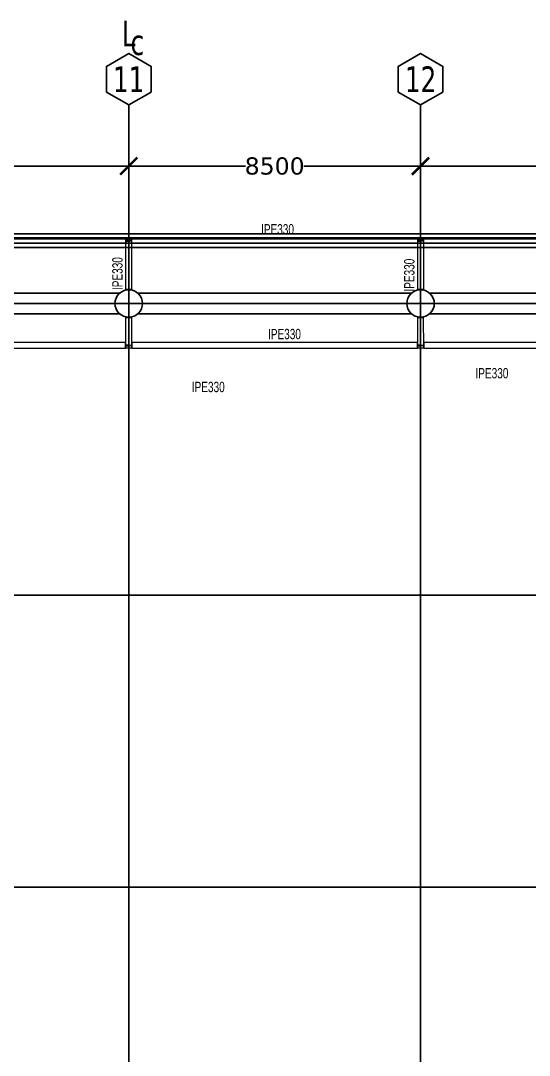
# Model space of a CAD drawing. Header units: millimetres. Extents: x -6598 to 74598, y -11659 to 33736.
# Drawn here: x 30854 to 45666, y 3600 to 33736 of the extents above; entities that cross this region are included whole.
import ezdxf
from ezdxf.enums import TextEntityAlignment as Align

# ---------------------------------------------------------------- set-up
doc = ezdxf.new("R2010")
doc.units = ezdxf.units.MM
for name, color, linetype in [('COTAS', 8, 'Continuous'), ('HCB-EJES', 1, 'Continuous'), ('HCB-ROTULOS', 2, 'Continuous')]:
    doc.layers.add(name, color=color, linetype=linetype)
for name, color, linetype, lineweight in [('E_B_PLACA-1', 6, 'Continuous', 25), ('E_COLUMNAS-4', 1, 'Continuous', 25), ('E_TEXTO', 3, 'Continuous', 9), ('E_VIGAS-1', 5, 'Continuous', 25), ('HCB-VIGAS', 4, 'Continuous', 15)]:
    doc.layers.add(name, color=color, linetype=linetype, lineweight=lineweight)
doc.styles.add('Arial Narrow_4', font='', dxfattribs={"width": 0.85, "height": 0.3})
doc.styles.add('ROMANT', font='romant.shx', dxfattribs={"width": 0.8})
doc.styles.add('VERDANA', font='verdana.ttf')
doc.styles.get('Arial Narrow_4').set_extended_font_data('Arial Narrow')
doc.dimstyles.new('1.125', dxfattribs={"dimscale": 0, "dimtxt": 500, "dimasz": 500, "dimexe": 4, "dimexo": 4, "dimgap": 15, "dimtad": 0, "dimdec": 0, "dimzin": 4, "dimdsep": 46, "dimtxsty": 'ROMANT', "dimblk": 'ARCHTICK', "dimcen": -10, "dimclrd": 256, "dimclrt": 3, "dimadec": 0, "dimazin": 0, "dimtfac": 1, "dimtdec": 0, "dimtix": 1, "dimtmove": 0, "dimatfit": 0, "dimldrblk": 'OBLIQUE', "dimfxl": 0.05, "dimtolj": 1, "dimtzin": 0, "dimarcsym": 0})

# ---------------------------------------------------------------- blocks, each defined once
blk = doc.blocks.new('EST_FLO_BORDILLO_N24 - EST_FLO_BORDILLO_N24-3382717-_98_00m_N_E_-NIVEL-25-CUBIERTA DOC')
at = {"layer": 'E_B_PLACA-1'}
for p, q in [((-75.511, 168.194), (-4.813, 168.194)), ((-4.933, 168.074), (-75.391, 168.074)), ((-4.963, 168.044), (-75.361, 168.044)), ((-75.231, 167.914), (-5.093, 167.914)), ((-40.261, 167.998), (-40.242, 167.998)), ((-40.261, 167.991), (-40.242, 167.991)), ((-40.082, 167.998), (-40.062, 167.998)), ((-40.082, 167.991), (-40.062, 167.991)), ((-31.762, 167.998), (-31.742, 167.998)), ((-31.762, 167.991), (-31.742, 167.991)), ((-31.582, 167.998), (-31.562, 167.998)), ((-31.582, 167.991), (-31.562, 167.991)), ((-5.213, 167.794), (-75.111, 167.794))]:
    blk.add_line(p, q, dxfattribs=at)
blk = doc.blocks.new('_ArchTick')
at = {"color": 0, "linetype": 'ByBlock', "const_width": 0.15}
blk.add_lwpolyline([(-0.5, -0.5), (0.5, 0.5)], dxfattribs=at)
blk = doc.blocks.new('*D287')
at = {"layer": 'COTAS', "color": 0, "lineweight": -2, "transparency": 16777216}
for p, q in [((25500, 31277), (25500, 29496)), ((34000, 31277), (34000, 29496))]:
    blk.add_line(p, q, dxfattribs=at)
at = {"layer": 'COTAS', "lineweight": -2, "transparency": 16777216}
for p, q in [((25500, 29500), (28904, 29500)), ((34000, 29500), (30596, 29500))]:
    blk.add_line(p, q, dxfattribs=at)
at = {"layer": 'Defpoints', "color": 0, "transparency": 16777216}
for p in [(25500, 31281), (34000, 31281), (25500, 29500)]:
    blk.add_point(p, dxfattribs=at)
at = {"layer": 'COTAS', "lineweight": -2, "transparency": 16777216, "xscale": 500, "yscale": 500, "zscale": 500, "rotation": 180}
blk.add_blockref('_ArchTick', (25500, 29500), dxfattribs=at)
at = {"layer": 'COTAS', "lineweight": -2, "transparency": 16777216, "xscale": 500, "yscale": 500, "zscale": 500}
blk.add_blockref('_ArchTick', (34000, 29500), dxfattribs=at)
at = {"layer": 'COTAS', "color": 3, "transparency": 16777216, "insert": (29750, 29500), "char_height": 500, "attachment_point": 5, "style": 'VERDANA'}
blk.add_mtext('\\A1;8500', dxfattribs=at)
blk = doc.blocks.new('_Oblique')
at = {"color": 0, "linetype": 'ByBlock', "lineweight": -2}
blk.add_line((-0.5, -0.5), (0.5, 0.5), dxfattribs=at)
blk = doc.blocks.new('*D288')
at = {"layer": 'COTAS', "color": 0, "lineweight": -2, "transparency": 16777216}
for p, q in [((34000, 31277), (34000, 29496)), ((42500, 31277), (42500, 29496))]:
    blk.add_line(p, q, dxfattribs=at)
at = {"layer": 'COTAS', "lineweight": -2, "transparency": 16777216}
for p, q in [((34000, 29500), (37404, 29500)), ((42500, 29500), (39096, 29500))]:
    blk.add_line(p, q, dxfattribs=at)
at = {"layer": 'Defpoints', "color": 0, "transparency": 16777216}
for p in [(34000, 31281), (42500, 31281), (34000, 29500)]:
    blk.add_point(p, dxfattribs=at)
at = {"layer": 'COTAS', "lineweight": -2, "transparency": 16777216, "xscale": 500, "yscale": 500, "zscale": 500, "rotation": 180}
blk.add_blockref('_ArchTick', (34000, 29500), dxfattribs=at)
at = {"layer": 'COTAS', "lineweight": -2, "transparency": 16777216, "xscale": 500, "yscale": 500, "zscale": 500}
blk.add_blockref('_ArchTick', (42500, 29500), dxfattribs=at)
at = {"layer": 'COTAS', "color": 3, "transparency": 16777216, "insert": (38250, 29500), "char_height": 500, "attachment_point": 5, "style": 'VERDANA'}
blk.add_mtext('\\A1;8500', dxfattribs=at)
blk = doc.blocks.new('*D289')
at = {"layer": 'COTAS', "color": 0, "lineweight": -2, "transparency": 16777216}
for p, q in [((42500, 31277), (42500, 29496)), ((51000, 31277), (51000, 29496))]:
    blk.add_line(p, q, dxfattribs=at)
at = {"layer": 'COTAS', "lineweight": -2, "transparency": 16777216}
for p, q in [((42500, 29500), (45904, 29500)), ((51000, 29500), (47596, 29500))]:
    blk.add_line(p, q, dxfattribs=at)
at = {"layer": 'Defpoints', "color": 0, "transparency": 16777216}
for p in [(42500, 31281), (51000, 31281), (42500, 29500)]:
    blk.add_point(p, dxfattribs=at)
at = {"layer": 'COTAS', "lineweight": -2, "transparency": 16777216, "xscale": 500, "yscale": 500, "zscale": 500, "rotation": 180}
blk.add_blockref('_ArchTick', (42500, 29500), dxfattribs=at)
at = {"layer": 'COTAS', "lineweight": -2, "transparency": 16777216, "xscale": 500, "yscale": 500, "zscale": 500}
blk.add_blockref('_ArchTick', (51000, 29500), dxfattribs=at)
at = {"layer": 'COTAS', "color": 3, "transparency": 16777216, "insert": (46750, 29500), "char_height": 500, "attachment_point": 5, "style": 'VERDANA'}
blk.add_mtext('\\A1;8500', dxfattribs=at)

msp = doc.modelspace()

# ---------------------------------------------------------------- linework, layer by layer
at = {"layer": 'E_COLUMNAS-4'}
for points in [[(33600, 25500, 1), (34400, 25500, 1)], [(42100, 25500, 1), (42900, 25500, 1)]]:
    msp.add_lwpolyline(points, format="xyb", close=True, dxfattribs=at)
at = {"layer": 'E_VIGAS-1', "color": 30, "true_color": 0xf26722}
for p, q in [((25764.6, 25800), (33735.4, 25800)), ((34264.6, 25800), (42235.4, 25800)), ((42764.6, 25800), (50735.4, 25800)), ((33735.4, 25200), (25764.6, 25200)), ((42235.4, 25200), (34264.6, 25200)), ((50735.4, 25200), (42764.6, 25200))]:
    msp.add_line(p, q, dxfattribs=at)
at = {"layer": 'HCB-EJES'}
for p, q in [((34000.1, -5780.2), (34000.1, 31280.5)), ((42500.1, -5780.2), (42500.1, 31280.5)), ((-5098.2, 25500), (73098.4, 25500)), ((-5098.2, 17000), (73098.4, 17000)), ((-5098.2, 8500), (73098.4, 8500))]:
    msp.add_line(p, q, dxfattribs=at)
at = {"layer": 'HCB-ROTULOS'}
for points in [[(33350.6, 31655.5), (34000.1, 31280.5), (34649.6, 31655.5), (34649.6, 32405.5), (34000.1, 32780.5), (33350.6, 32405.5)], [(41850.6, 31655.5), (42500.1, 31280.5), (43149.6, 31655.5), (43149.6, 32405.5), (42500.1, 32780.5), (41850.6, 32405.5)]]:
    msp.add_lwpolyline(points, close=True, dxfattribs=at)
at = {"layer": 'HCB-VIGAS'}
for points in [[(25589.9, 27252), (25589.9, 27411.9), (33909.9, 27411.9), (33909.9, 27252)], [(33910, 27335), (33910, 27328.8), (33986.2, 27328.8), (33986.2, 27335)], [(33919.9, 27412), (34079.9, 27412), (34079.9, 25910.1), (33919.9, 25910.1)], [(33996.2, 27318.8), (33996.2, 27328.8), (33920, 27328.8), (33920, 27318.8)], [(34003.7, 27318.8), (34003.7, 27328.8), (34080, 27328.8), (34080, 27318.8)], [(34090, 27335), (34090, 27328.8), (34013.7, 27328.8), (34013.7, 27335)], [(34090, 27252), (34090, 27411.9), (42410, 27411.9), (42410, 27252)], [(42409.9, 27335), (42409.9, 27328.8), (42486.2, 27328.8), (42486.2, 27335)], [(42496.1, 27318.8), (42496.1, 27328.8), (42419.9, 27328.8), (42419.9, 27318.8)], [(42420, 27412), (42580, 27412), (42580, 25910), (42420, 25910)], [(42503.6, 27318.8), (42503.6, 27328.8), (42579.9, 27328.8), (42579.9, 27318.8)], [(42589.9, 27335), (42589.9, 27328.8), (42513.7, 27328.8), (42513.7, 27335)], [(42589.9, 27252), (42589.9, 27412), (50909.9, 27412), (50909.9, 27252)], [(33920, 25090), (34080, 25090), (34080.2, 24199.9), (33920.2, 24199.9)], [(42419.8, 25090), (42579.8, 25090), (42580, 24200), (42420, 24200)], [(25590, 24359.9), (25590, 24200), (33910, 24200), (33910, 24359.9)], [(33909.9, 24283.1), (33909.9, 24276.9), (33986.2, 24276.9), (33986.2, 24283.1)], [(33996.1, 24266.9), (33996.1, 24276.9), (33919.9, 24276.9), (33919.9, 24266.9)], [(34003.6, 24266.9), (34003.6, 24276.9), (34080, 24276.9), (34080, 24266.9)], [(34090, 24283.1), (34090, 24276.9), (34013.7, 24276.9), (34013.7, 24283.1)], [(34090, 24359.9), (34090, 24200), (42410, 24200), (42410, 24359.9)], [(42409.9, 24283.1), (42409.9, 24276.9), (42486.2, 24276.9), (42486.2, 24283.1)], [(42496.1, 24266.9), (42496.1, 24276.9), (42419.9, 24276.9), (42419.9, 24266.9)], [(42503.6, 24266.9), (42503.6, 24276.9), (42580, 24276.9), (42580, 24266.9)], [(42590, 24283.1), (42590, 24276.9), (42513.7, 24276.9), (42513.7, 24283.1)], [(42590, 24359.9), (42590, 24200), (50910, 24200), (50910, 24359.9)]]:
    msp.add_lwpolyline(points, close=True, dxfattribs=at)

# ---------------------------------------------------------------- block references
at = {"layer": 'E_B_PLACA-1', "xscale": 1000, "yscale": 1000, "zscale": 1000}
msp.add_blockref('EST_FLO_BORDILLO_N24 - EST_FLO_BORDILLO_N24-3382717-_98_00m_N_E_-NIVEL-25-CUBIERTA DOC', (74162.1, -140662.4), dxfattribs=at)

# ---------------------------------------------------------------- texts
at = {"layer": 'E_TEXTO', "char_height": 300, "width": 1206.139, "attachment_point": 1, "style": 'Arial Narrow_4'}
for insert in [(37854.9, 27809.9), (38056.6, 24759.1), (44098.7, 23618.1), (35837.4, 23217.1)]:
    msp.add_mtext('IPE330', dxfattribs=dict(at, insert=insert))
at = {"layer": 'E_TEXTO', "char_height": 300, "width": 1206.139, "attachment_point": 1, "rotation": 90, "style": 'Arial Narrow_4'}
for insert in [(33520.7, 25890.2), (42020.7, 25845)]:
    msp.add_mtext('IPE330', dxfattribs=dict(at, insert=insert))
at = {"layer": 'HCB-ROTULOS', "color": 4, "style": 'VERDANA', "width": 0.7}
for s, p in [('L', (34000.1, 33360.9)), ('c', (34250.4, 33110.7)), ('11', (34000.1, 32030.5)), ('12', (42500.1, 32030.5))]:
    msp.add_text(s, height=750, dxfattribs=at).set_placement(p, align=Align.MIDDLE_CENTER)

# ---------------------------------------------------------------- dimensions: what is measured, and where the dimension line sits
at = {"layer": 'COTAS'}
for base, p1, p2, picture, middle in [((25500.1, 29500.4), (34000.1, 31280.5), (25500.1, 31280.5), '*D287', (29750.1, 29500.4)), ((34000.1, 29500.4), (42500.1, 31280.5), (34000.1, 31280.5), '*D288', (38250.1, 29500.4)), ((42500.1, 29500.4), (51000.1, 31280.5), (42500.1, 31280.5), '*D289', (46750.1, 29500.4))]:
    dim = msp.add_linear_dim(base=base, p1=p1, p2=p2, dimstyle='1.125', override={"dimscale": 1, "dimtxsty": 'VERDANA'}, dxfattribs=at)
    dim.commit()
    dim.dimension.update_dxf_attribs({"geometry": picture, "text_midpoint": middle})

doc.saveas('drawing.dxf')
